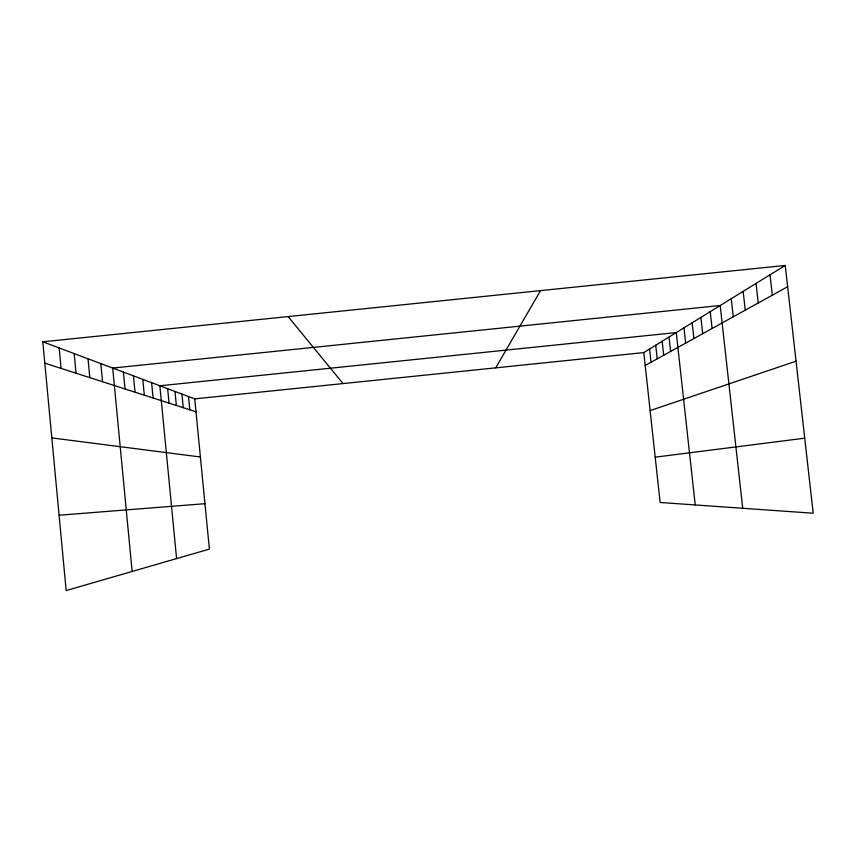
<?xml version="1.0" encoding="UTF-8"?>
<svg xmlns="http://www.w3.org/2000/svg" width="856" height="856" viewBox="0 0 856 856"><rect width="100%" height="100%" fill="white"/><g stroke="black" fill="none" stroke-linecap="round" stroke-linejoin="round"><path stroke-width="1.28" d="M495.72 367.845L540.553 290.612M643.798 352.586L785.241 265.446L813.2 513.226L660.137 502.483L643.798 352.586L194.729 398.864L42.8 341.812L66.158 590.554L209.388 549.103L194.729 398.864M645.199 365.48L787.638 286.717M650.121 410.591L796.048 361.179M655.204 457.168L804.736 438.186M42.8 341.812L785.241 265.446M59.085 515.226L204.959 503.692M51.831 437.908L200.4 456.997M44.801 363.158L195.992 411.79M288.13 316.581L343.042 383.584M770.025 274.83L772.315 295.192M756.041 283.432L758.234 302.981M743.158 291.372L745.255 310.15M731.249 298.712L733.26 316.784M742.719 508.271L720.196 305.517L112.692 368.059L132.145 571.466M710.213 311.67L712.085 328.501M700.893 317.416L702.69 333.69M692.162 322.798L693.906 338.548M683.976 327.837L685.656 343.117M695.222 504.944L676.272 332.577L159.869 385.778L176.582 558.604M669.028 337.05L670.601 351.442M662.18 341.266L663.71 355.251M655.717 345.246L657.205 358.846M649.597 349.013L651.042 362.259M188.502 396.531L189.797 409.799M181.932 394.06L183.259 407.691M174.988 391.46L176.357 405.476M167.648 388.699L169.049 403.123M151.598 382.664L153.074 397.987M142.802 379.369L144.322 395.172M133.429 375.848L135.002 392.166M123.414 372.082L125.029 388.966M100.826 363.597L102.549 381.733M88.029 358.792L89.816 377.635M74.183 353.592L76.034 373.205M59.16 347.953L61.086 368.401"/></g></svg>
